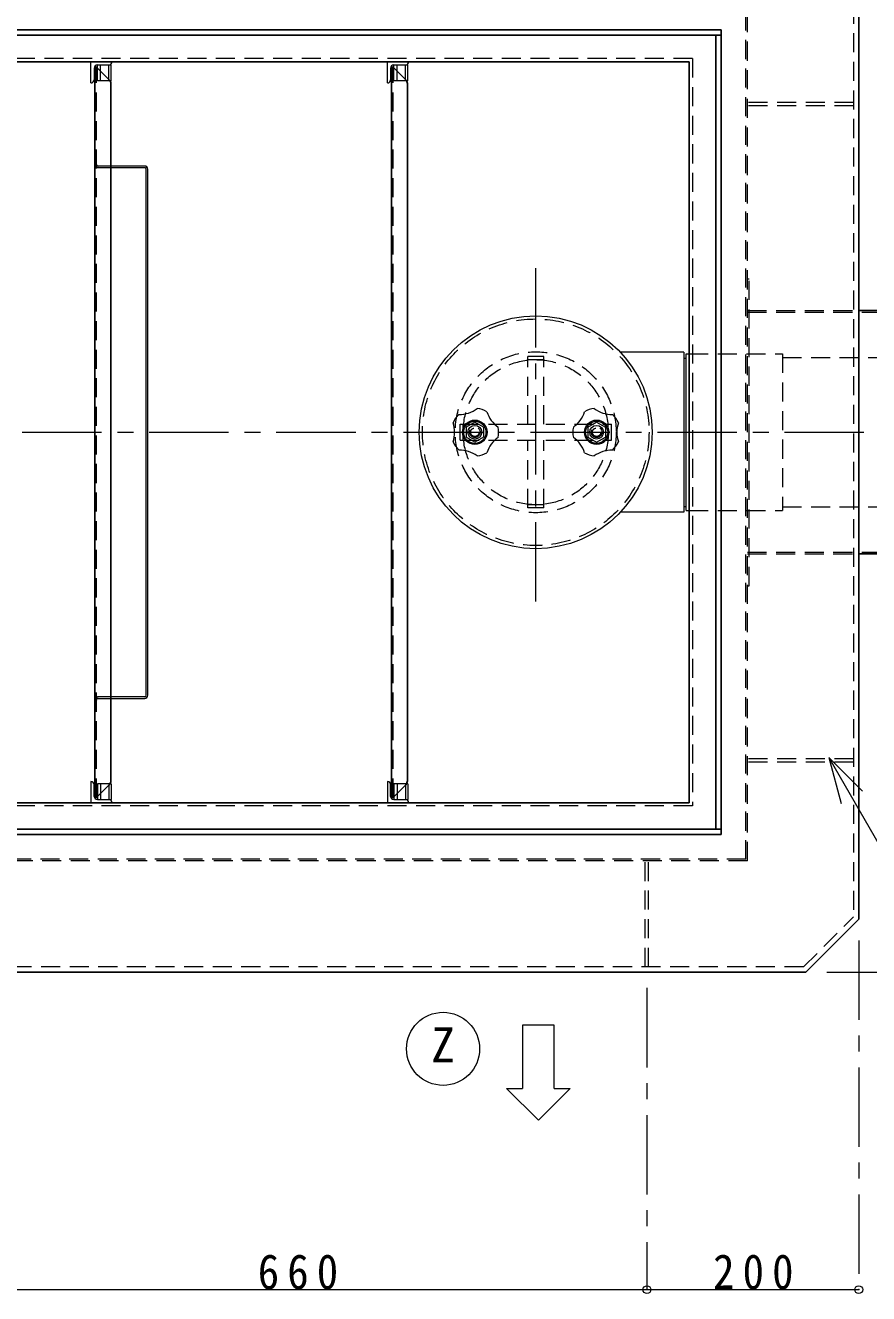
# Model space of a CAD drawing. Units: millimetres at full size, sheet at 1:15. Extents: x -3171 to 2904, y -2098 to 2117.
# Drawn here: x -1570 to -774, y 313 to 1511 of the extents above; entities that cross this region are included whole.
import ezdxf
from ezdxf.enums import TextEntityAlignment as Align

# ---------------------------------------------------------------- set-up
doc = ezdxf.new("R2010")
doc.units = ezdxf.units.MM
doc.header["$LTSCALE"] = 15
doc.header["$PDMODE"] = 32
doc.header["$PDSIZE"] = 7.5
doc.linetypes.add('CHAIN1', pattern=[8, 5, -1, 1, -1])
doc.linetypes.add('DASHED1', pattern=[1.8, 1.2, -0.6])
doc.layers.add('0-6_補助線', color=4, linetype='Continuous', lineweight=9)
doc.styles.add('ＭＳ ゴシック', font='')
doc.styles.get('ＭＳ ゴシック').set_extended_font_data('MS Gothic')

msp = doc.modelspace()

# ---------------------------------------------------------------- linework, layer by layer
at = {"layer": '0-6_補助線', "linetype": 'DASHED1'}
for p, q in [((-788.38, 1584.97), (-788.38, 669.12)), ((-889.98, 723.65), (-889.98, 1530.45)), ((-888.38, 722.05), (-888.38, 1532.05)), ((-1499.38, 1459.05), (-1499.38, 1474.05)), ((-1219.38, 1459.05), (-1219.38, 1474.05)), ((-1502.38, 1459.05), (-1502.38, 1471.3)), ((-1222.38, 1459.05), (-1222.38, 1471.3)), ((-1490.34, 1459.05), (-1502.38, 1459.05)), ((-1491.38, 1459.05), (-1491.38, 1460.3)), ((-1210.34, 1459.05), (-1222.38, 1459.05)), ((-1211.38, 1459.05), (-1211.38, 1460.3)), ((-788.38, 1438.65), (-888.38, 1438.65)), ((-788.38, 1435.45), (-888.38, 1435.45)), ((-1489.63, 1378.55), (-1501.63, 1378.55)), ((-1501.63, 1377.05), (-1489.63, 1377.05)), ((-888.38, 1272.05), (-886.78, 1272.05)), ((-886.78, 982.05), (-886.78, 1272.05)), ((-888.38, 1242.05), (-783.38, 1242.05)), ((-888.38, 1240.45), (-289.98, 1240.45)), ((-1095.88, 1134.55), (-1095.88, 1198.55)), ((-1080.88, 1198.55), (-1095.88, 1198.55)), ((-1080.88, 1134.55), (-1080.88, 1198.55)), ((-1080.88, 1195.55), (-1095.88, 1195.55)), ((-855.38, 1197.55), (-248.38, 1197.55)), ((-1159.88, 1119.55), (-1159.88, 1134.55)), ((-1159.88, 1134.55), (-1016.88, 1134.55)), ((-1156.88, 1119.55), (-1156.88, 1134.55)), ((-1145.88, 1136.57), (-1154.13, 1131.81)), ((-1154.13, 1131.81), (-1154.13, 1122.28)), ((-1137.63, 1131.81), (-1145.88, 1136.57)), ((-1039.13, 1131.81), (-1030.88, 1136.57)), ((-1030.88, 1136.57), (-1022.63, 1131.81)), ((-1022.63, 1131.81), (-1022.63, 1122.28)), ((-1019.88, 1119.55), (-1019.88, 1134.55)), ((-1016.88, 1119.55), (-1016.88, 1134.55)), ((-1159.88, 1119.55), (-1016.88, 1119.55)), ((-1145.88, 1117.52), (-1154.13, 1122.28)), ((-1095.88, 1055.55), (-1095.88, 1119.55)), ((-1080.88, 1055.55), (-1080.88, 1119.55)), ((-1030.88, 1117.52), (-1022.63, 1122.28)), ((-1080.88, 1058.55), (-1095.88, 1058.55)), ((-1080.88, 1055.55), (-1095.88, 1055.55)), ((-855.38, 1056.55), (-248.38, 1056.55)), ((-943.38, 1053.05), (-855.38, 1053.05)), ((-888.38, 1013.65), (-289.98, 1013.65)), ((-888.38, 1012.05), (-783.38, 1012.05)), ((-888.38, 982.05), (-886.78, 982.05)), ((-1489.63, 877.05), (-1501.63, 877.05)), ((-1501.63, 875.55), (-1489.63, 875.55)), ((-788.38, 818.65), (-888.38, 818.65)), ((-788.38, 815.45), (-888.38, 815.45)), ((-1502.38, 795.05), (-1502.38, 782.8)), ((-1490.34, 795.05), (-1502.38, 795.05)), ((-1499.38, 795.05), (-1499.38, 780.05)), ((-1491.38, 795.05), (-1491.38, 793.8)), ((-1222.38, 795.05), (-1222.38, 782.8)), ((-1210.34, 795.05), (-1222.38, 795.05)), ((-1211.38, 795.05), (-1211.38, 793.8)), ((-888.38, 722.05), (-2398.38, 722.05)), ((-889.98, 723.65), (-2396.78, 723.65)), ((-984.98, 622.05), (-984.98, 722.05)), ((-981.78, 622.05), (-981.78, 722.05)), ((-835.45, 622.05), (-788.38, 669.12)), ((-835.45, 622.05), (-2451.31, 622.05))]:
    msp.add_line(p, q, dxfattribs=at)
at = {"layer": '0-6_補助線', "color": 5, "lineweight": 25}
for p, q in [((-783.38, 1587.05), (-783.38, 667.05)), ((-2373.38, 1507.05), (-913.38, 1507.05)), ((-2373.38, 1502.05), (-913.38, 1502.05)), ((-918.38, 1502.05), (-918.38, 752.05)), ((-913.38, 1507.05), (-913.38, 747.05)), ((-943.38, 1477.05), (-2068.76, 1477.05)), ((-943.38, 1477.05), (-943.38, 777.05)), ((-1504.63, 782.05), (-1504.63, 1472.05)), ((-1503.13, 1472.05), (-1504.63, 1472.05)), ((-1491.1, 1460.01), (-1503.13, 1472.05)), ((-1224.63, 782.05), (-1224.63, 1472.05)), ((-1223.13, 1472.05), (-1224.63, 1472.05)), ((-1211.1, 1460.01), (-1223.13, 1472.05)), ((-1489.63, 1456.47), (-1489.63, 797.62)), ((-1209.63, 1456.47), (-1209.63, 797.62)), ((-783.38, 1242.05), (-288.38, 1242.05)), ((-783.38, 1012.05), (-288.38, 1012.05)), ((-1491.1, 794.08), (-1503.13, 782.05)), ((-1211.1, 794.08), (-1223.13, 782.05)), ((-1503.13, 782.05), (-1504.63, 782.05)), ((-1223.13, 782.05), (-1224.63, 782.05)), ((-943.38, 777.05), (-2068.76, 777.05)), ((-2373.38, 752.05), (-913.38, 752.05)), ((-2373.38, 747.05), (-913.38, 747.05)), ((-783.38, 667.05), (-833.38, 617.05)), ((-833.38, 617.05), (-2453.38, 617.05))]:
    msp.add_line(p, q, dxfattribs=at)
at = {"layer": '0-6_補助線', "color": 7, "linetype": 'DASHED1', "lineweight": 18}
for p, q in [((-940.38, 1480.05), (-2068.76, 1480.05)), ((-940.38, 1480.05), (-940.38, 774.05)), ((-1503.13, 782.05), (-1503.13, 1472.05)), ((-1223.13, 782.05), (-1223.13, 1472.05)), ((-940.38, 774.05), (-2068.76, 774.05))]:
    msp.add_line(p, q, dxfattribs=at)
at = {"layer": '0-6_補助線', "color": 7, "lineweight": 18}
for p, q in [((-1508.38, 1457.05), (-1508.38, 1477.05)), ((-1502.38, 1474.05), (-1489.26, 1474.05)), ((-1502.38, 1471.3), (-1502.38, 1474.05)), ((-1491.38, 1460.3), (-1491.38, 1474.05)), ((-1489.26, 1459.05), (-1489.26, 1474.05)), ((-1228.38, 1457.05), (-1228.38, 1477.05)), ((-1222.38, 1474.05), (-1209.26, 1474.05)), ((-1222.38, 1471.3), (-1222.38, 1474.05)), ((-1211.38, 1460.3), (-1211.38, 1474.05)), ((-1209.26, 1459.05), (-1209.26, 1474.05)), ((-1505.38, 1471.05), (-1505.38, 1460.05)), ((-1225.38, 1471.05), (-1225.38, 1460.05)), ((-1489.26, 1459.05), (-1490.34, 1459.05)), ((-1209.26, 1459.05), (-1210.34, 1459.05)), ((-811.68, 819.94), (-779.86, 788.12)), ((-811.68, 819.94), (-800.03, 776.47)), ((-1508.38, 797.05), (-1508.38, 777.05)), ((-1505.38, 783.05), (-1505.38, 794.05)), ((-1491.38, 793.8), (-1491.38, 780.05)), ((-1489.26, 795.05), (-1490.34, 795.05)), ((-1489.26, 795.05), (-1489.26, 780.05)), ((-1228.38, 797.05), (-1228.38, 777.05)), ((-1225.38, 783.05), (-1225.38, 794.05)), ((-1211.38, 793.8), (-1211.38, 780.05)), ((-1209.26, 795.05), (-1210.34, 795.05)), ((-1209.26, 795.05), (-1209.26, 780.05)), ((-1502.38, 782.8), (-1502.38, 780.05)), ((-1502.38, 780.05), (-1489.26, 780.05)), ((-1222.38, 782.8), (-1222.38, 780.05)), ((-1222.38, 780.05), (-1209.26, 780.05))]:
    msp.add_line(p, q, dxfattribs=at)
at = {"layer": '0-6_補助線'}
for p, q in [((-1457.63, 1378.55), (-1489.63, 1378.55)), ((-1489.63, 1377.05), (-1457.63, 1377.05)), ((-1456.13, 878.55), (-1456.13, 1375.55)), ((-1454.63, 878.55), (-1454.63, 1375.55)), ((-948.38, 1202.55), (-1008.38, 1202.55)), ((-948.38, 1202.55), (-948.38, 1051.55)), ((-946.38, 1053.05), (-946.38, 1201.05)), ((-946.38, 1201.05), (-943.38, 1201.05)), ((-948.38, 1197.15), (-946.38, 1197.15)), ((-948.38, 1056.95), (-946.38, 1056.95)), ((-948.38, 1051.55), (-1008.38, 1051.55)), ((-946.38, 1053.05), (-943.38, 1053.05)), ((-1457.63, 877.05), (-1489.63, 877.05)), ((-1489.63, 875.55), (-1457.63, 875.55)), ((-1070.88, 507.05), (-1070.88, 567.05)), ((-1070.88, 507.05), (-1055.88, 507.05)), ((-1643.38, 317.05), (-983.38, 317.05)), ((-983.38, 317.05), (-783.38, 317.05))]:
    msp.add_line(p, q, dxfattribs=at)
at = {"layer": '0-6_補助線', "linetype": 'CHAIN1'}
for p, q in [((-1088.38, 967.05), (-1088.38, 1287.05)), ((-2653.38, 1127.05), (-113.38, 1127.05)), ((-783.38, 647.05), (-783.38, 317.05)), ((-813.38, 617.05), (121.62, 617.05)), ((-983.38, 602.05), (-983.38, 317.05))]:
    msp.add_line(p, q, dxfattribs=at)
at = {"layer": '0-6_補助線', "linetype": 'DASHED1'}
for points in [[(-943.38, 1201.05), (-855.38, 1201.05), (-855.38, 1053.05)], [(-1137.63, 1131.81), (-1137.63, 1122.28), (-1145.88, 1117.52)], [(-1039.13, 1131.81), (-1039.13, 1122.28), (-1030.88, 1117.52)], [(-1219.38, 795.05), (-1219.38, 785.8), (-1219.38, 780.05)]]:
    msp.add_lwpolyline(points, dxfattribs=at)
at = {"layer": '0-6_補助線', "color": 7, "lineweight": 18}
msp.add_lwpolyline([(-811.68, 819.94), (-758.37, 727.62), (-721.36, 727.62)], dxfattribs=at)
at = {"layer": '0-6_補助線'}
for points in [[(-1070.88, 567.05), (-1100.88, 567.05), (-1100.88, 507.05)], [(-1055.88, 507.05), (-1085.88, 477.05), (-1115.88, 507.05), (-1100.88, 507.05)]]:
    msp.add_lwpolyline(points, dxfattribs=at)
at = {"layer": '0-6_補助線', "color": 7, "lineweight": 18}
for centre, radius in [((-1088.38, 1127.05), 110), ((-1145.88, 1127.05), 11.5), ((-1030.88, 1127.05), 11.5), ((-1145.88, 1127.05), 10.5), ((-1145.88, 1127.05), 6.5), ((-1030.88, 1127.05), 10.5), ((-1030.88, 1127.05), 6.5), ((-1175.88, 544.55), 34.5)]:
    msp.add_circle(centre, radius, dxfattribs=at)
at = {"layer": '0-6_補助線', "linetype": 'DASHED1'}
for centre, radius in [((-1088.38, 1127.05), 107), ((-1088.38, 1127.05), 76), ((-1088.38, 1127.05), 68.5), ((-1145.88, 1127.05), 5), ((-1145.88, 1127.05), 4), ((-1030.88, 1127.05), 5), ((-1030.88, 1127.05), 4)]:
    msp.add_circle(centre, radius, dxfattribs=at)
at = {"layer": '0-6_補助線', "color": 7, "lineweight": 18}
for centre, radius, start, end in [((-1502.38, 1471.05), 3, 90, 180), ((-1491.38, 1477.05), 3, 270, 0), ((-1222.38, 1471.05), 3, 90, 180), ((-1211.38, 1477.05), 3, 270, 0), ((-1508.38, 1460.05), 3, 270, 0), ((-1228.38, 1460.05), 3, 270, 0), ((-1145.88, 1127.05), 22.5, 131.57818, 156.42182), ((-1160.37, 1171.62), 27.75, 269.07536, 306.92464), ((-1145.88, 1127.05), 22.5, 59.57818, 84.42182), ((-1107.96, 1154.6), 27.75, 197.07536, 234.92464), ((-1068.8, 1154.6), 27.75, 305.07536, 342.92464), ((-1030.88, 1127.05), 22.5, 95.57818, 120.42182), ((-1016.4, 1171.62), 27.75, 233.07536, 270.92464), ((-1030.88, 1127.05), 22.5, 23.57818, 48.42182), ((-1192.75, 1127.05), 27.75, 341.07536, 18.92464), ((-1145.88, 1127.05), 22.5, 347.57818, 12.42182), ((-1030.88, 1127.05), 22.5, 167.57818, 192.42182), ((-984.01, 1127.05), 27.75, 161.07536, 198.92464), ((-1145.88, 1127.05), 22.5, 203.57818, 228.42182), ((-1107.96, 1099.5), 27.75, 125.07536, 162.92464), ((-1068.8, 1099.5), 27.75, 17.07536, 54.92464), ((-1030.88, 1127.05), 22.5, 311.57818, 336.42182), ((-1160.37, 1082.47), 27.75, 53.07536, 90.92464), ((-1145.88, 1127.05), 22.5, 275.57818, 300.42182), ((-1030.88, 1127.05), 22.5, 239.57818, 264.42182), ((-1016.4, 1082.47), 27.75, 89.07536, 126.92464), ((-1508.38, 794.05), 3, 0, 90), ((-1228.38, 794.05), 3, 0, 90), ((-1502.38, 783.05), 3, 180, 270), ((-1491.38, 777.05), 3, 0, 90), ((-1222.38, 783.05), 3, 180, 270), ((-1211.38, 777.05), 3, 0, 90)]:
    msp.add_arc(centre, radius, start, end, dxfattribs=at)
at = {"layer": '0-6_補助線', "color": 5, "lineweight": 25}
for centre, start, end in [((-1494.63, 1456.47), 0, 45), ((-1214.63, 1456.47), 0, 45), ((-1494.63, 797.62), 315, 0), ((-1214.63, 797.62), 315, 0)]:
    msp.add_arc(centre, 5, start, end, dxfattribs=at)
at = {"layer": '0-6_補助線', "linetype": 'DASHED1'}
for centre, radius, start, end in [((-1501.63, 1380.05), 3, 180, 270), ((-1501.63, 1380.05), 1.5, 180, 270), ((-1501.63, 874.05), 3, 90, 180), ((-1501.63, 874.05), 1.5, 90, 180)]:
    msp.add_arc(centre, radius, start, end, dxfattribs=at)
at = {"layer": '0-6_補助線'}
for centre, radius, start, end in [((-1457.63, 1375.55), 3, 0, 90), ((-1457.63, 1375.55), 1.5, 0, 90), ((-1457.63, 878.55), 1.5, 270, 0), ((-1457.63, 878.55), 3, 270, 0)]:
    msp.add_arc(centre, radius, start, end, dxfattribs=at)
for p in [(-983.38, 317.05), (-783.38, 317.05)]:
    msp.add_point(p, dxfattribs=at)

# ---------------------------------------------------------------- texts
at = {"layer": '0-6_補助線', "color": 7, "style": 'ＭＳ ゴシック'}
msp.add_text('Z', height=32.99, dxfattribs=at).set_placement((-1187.13, 522.05), align=Align.BOTTOM_LEFT)
at = {"layer": '0-6_補助線', "color": 7, "char_height": 32.99, "attachment_point": 7, "style": 'ＭＳ ゴシック'}
for s, insert in [('\\T1.38;\\W0.9;660', (-1350.88, 317.05)), ('\\T1.38;\\W0.9;200', (-920.88, 317.05))]:
    msp.add_mtext(s, dxfattribs=dict(at, insert=insert))

doc.saveas('drawing.dxf')
